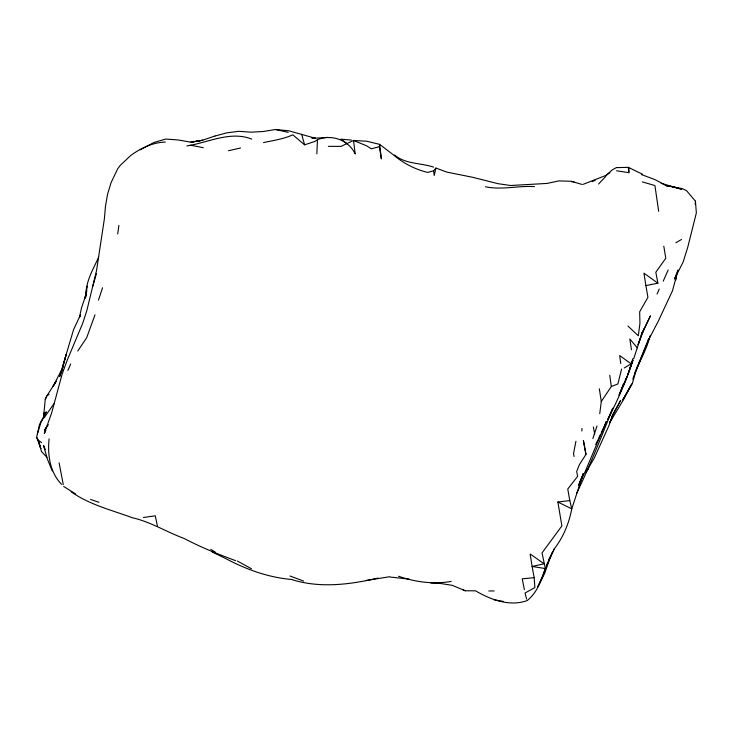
<?xml version="1.0" encoding="UTF-8"?>
<svg xmlns="http://www.w3.org/2000/svg" width="733" height="733" viewBox="0 0 733 733"><rect width="100%" height="100%" fill="white"/><g stroke="black" fill="none" stroke-linecap="round" stroke-linejoin="round"><path stroke-width="1.1" d="M316.839 153.811L317.471 139.71C331.728 133.956 348.45 139.893 355.203 153.939L353.498 140.461L366.72 141.231L379.566 144.355L379.392 146.719L381.371 158.924L379.648 144.392L393.749 155.13C403.59 163.432 415.19 169.387 427.687 172.438L433.579 170.78L435.924 168.049L446.709 172.09L472.199 177.194L497.927 183.662L510.535 185.513L547.056 183.424L558.913 180.895L571.273 181.271L582.194 184.487M49.102 438.82C47.388 454.772 49.908 472.611 61.682 484.412M85.935 297.067C85.193 282.443 92.779 269.918 98.698 257.173M581.855 430.995L582.02 428.429M695.196 204.296L695.434 201.19L686.574 190.699L682.432 188.665L668.881 186.035L681.745 189.233L661.157 183.378M46.078 397.543L45.244 399.503L43.458 417.828L46.216 411.845L39.426 424.618L36.65 437.344L40.81 448.578L38.29 440.157L36.65 437.344M379.648 144.392L379.392 146.719L371.264 148.799L366.747 145.876L353.498 140.461L341.047 146.398L328.366 146.362M599.759 413.705L601.289 401.464L599.337 388.811M86.375 293.777L86.806 290.488M117.701 233.992L118.883 225.452M575.936 441.293L573.536 453.434L574.049 456.531M87.392 286.108L84.909 298.395L86.146 294.657M165.392 142.028C152.693 142.514 140.993 148.011 130.85 155.387L120.294 165.301L117.656 168.847L111.059 182.691L107.559 194.245L105.442 206.486L104.425 218.544L96.554 270.459L86.787 310.774L82.692 323.326L67.234 360.123L62.103 374.196L51.603 413.064L44.328 433.441L45.822 430.454M435.924 168.049L434.22 175.48L433.579 170.78M43.742 414.713L44.255 412.587M678.034 270.175L672.473 290.809L658.17 321.421L648.98 339.095L636.766 367.874M621.566 369.075L617.901 383.945L611.322 386.548L601.289 401.464M92.899 286.007L96.426 273.546M592.86 438.6L596.964 426.047M37.337 434.165L41.167 421.658M650.006 335.833C646.451 351.153 637.527 364.264 632.808 379.153M633.77 358.556L642.163 332.718L638.104 344.647L644.151 328.714L650.473 315.813L642.777 332.003M583.349 473.527L580.234 482.048M98.46 300.09L102.556 287.757M85.798 295.188L81.546 307.759L79.466 317.307L80.373 315.272M632.973 360.434C626.239 380.876 617.516 400.603 607.639 419.725L612.843 408.162C601.362 436.941 589.909 465.812 576.459 493.758M631.69 363.321L627.75 374.856L632.808 360.068L629.83 368.479M583.45 473.564L578.548 485.722M545.205 568.835C541.43 580.316 537.042 592.887 527.174 600.565C509.783 606.906 490.753 599.777 475.561 590.825L465.208 590.761L462.853 589.781M624.287 367.957L631.15 363.797L632.991 358.593M634.586 374.041L636.4 368.91M543.3 574.287L545.361 568.579L542.026 552.929L561.881 525.909L557.877 502.023L569.798 500.566L571.749 508.894C569.019 523.325 563.375 537.032 554.359 548.733L548.257 561.597L554.212 548.99M647.541 341.45L648.613 338.536M583.349 473.628L571.749 508.894L557.877 502.023M647.184 342.421L635.978 371.072L632.24 383.771L622.775 399.879L631.773 383.881M551.885 552.801L544.527 573.701L537.83 586.702L544.866 570.961M95.006 314.759L86.723 337.611L77.799 350.97M677.915 270.147L674.525 279.026L683.193 261.919L687.838 246.92L696.35 212.936L695.434 201.19M578.429 485.411L582.002 476.789M623.646 383.634L619.055 395.27L623.792 383.295M626.706 377.055L623.417 385.366L627.384 375.901M546.424 565.647L547.688 562.477M548.541 560.36L549.805 557.19M546.003 567.754L549.796 558.28M62.653 369.23L59.675 376.487L73.52 329.758L80.474 314.924M642.374 333.002L644.151 328.714M603.726 427.651L606.356 421.448L584.778 472.501L579.51 483.111M45.244 399.503L46.674 396.205L56.285 381.169L53.069 386.364L63.185 366.876M67.903 370.431L70.67 363.999M657.061 294.043L659.233 289.04M663.228 281.16L668.175 269.946M598.046 439.644L595.654 444.491M598.522 438.646L600.409 434.651M601.362 432.653L603.25 428.649M641.87 333.02L642.823 331.096M41.653 421.191L43.009 418.671M631.195 384.907L623.526 399.65L609.563 422.868L612.504 415.904L608.766 426.065L594.142 458.336L586.052 472.189M585.969 454.378L583.413 440.652L585.969 454.378L579.464 464.52L576.679 471.484L577.622 476.358L567.763 488.984L569.798 500.566M47.902 424.984L44.42 430.353L48.131 424.664M53.93 403.791L44.099 417.81M586.061 471.521L588.672 468.03L586.134 471.401M598.595 183.992L605.733 176.47M583.303 184.295L606.31 175.242L612.266 169.909L616.462 167.573M46.674 396.205L49.056 394.29M140.241 149.816L153.967 142.477L165.667 139.068L178.119 139.957L190.8 142.184L202.757 140.269L190.809 142.193L202.775 140.168L214.916 136.017M606.31 175.242L609.829 172.695M317.471 139.71L314.869 141.432L304.598 144.832L292.806 134.817C283.57 139.023 273.391 140.534 263.523 142.55M675.872 242.733L681.525 239.489M592.209 181.619L595.196 180.291M215.09 135.999L226.836 132.847L238.857 131.317L251.309 132.187L263.477 131.473L275.425 129.503L288.747 130.795L315.126 138.198L327.578 137.383M186.842 145.931C208.264 142.651 230.162 130.621 251.731 139.078M228.513 150.714L240.543 147.993M378.054 578.071C349.769 584.677 319.652 588.471 291.441 579.464C268.086 577.393 246.077 569.413 225.48 558.436L212.048 551.976M627.934 326.02L638.296 335.796L639.936 323.528L639.662 311.782L647.926 297.351L645.901 285.595L657.904 283.195L655.815 272.255L665.784 258.254L663.796 246.196M365.639 580.545L389.562 576.743M143.32 517.507L155.259 515.821L157.412 525.937M526.56 599.053L525.057 593.015L534.879 587.527L534.155 577.705L522.263 578.795L524.352 589.699M398.514 576.23C415.501 582.13 433.386 584.503 451.189 581.406M616.874 167.61L628.318 167.353L642.2 174.078M488.81 590.981L494.17 590.935M571.465 181.72L573.985 181.766M534.531 186.594C518.094 185.577 501.949 190.177 485.448 186.787M430.702 583.001L439.663 583.358L452.307 585.346L465.208 590.761M503.214 601.39L494.06 599.777M235.687 560.708C218.04 554.139 201.053 547.386 184.313 538.553C166.757 532.076 150.65 521.878 132.215 517.7L131.409 517.406C110.885 509.856 89.224 504.588 71.083 491.733M390.176 577.054L408.968 579.07M351.373 140.067L340.982 139.197L347.286 143.787M311.433 137.85L315.428 138.189M312.313 137.932L315.126 138.198M616.627 170.798L628.859 172.649L628.822 167.912M545.361 568.579L532.103 566.462L530.133 553.974L544.124 563.778L532.103 566.462L534.155 577.705M190.571 145.189L203.27 147.7M275.425 129.503L288.225 132.334M433.533 167.115C420.485 162.735 405.67 164.348 394.519 154.984M642.319 181.894L654.926 185.55L658.665 211.324M90.571 499.448L98.918 502.279M290.039 576.01L303.599 581.049M665.088 185.293L668.166 186.457L654.651 179.466L641.494 174.573M237.446 561.047L251.437 568.781M210.802 549.347L215.218 552.068M63.707 486.465L75.783 494.06M631.15 363.797L619.687 355.578L620.759 363.495M657.904 283.195L643.94 273.162L645.901 285.595M41.653 442.686L38.29 440.157L41.506 451.537L46.921 457.245M637.298 347.845L629.858 338.994L631.443 349.778M45.254 449.521L43.531 445.462L47.398 459.124L52.254 470.943M301.648 134.258L304.598 144.832M63.267 484.614L59.098 462.78M593.354 427.037L594.683 434.018M609.737 375.223L611.322 386.548M628.318 167.353L628.859 172.649M675.89 277.844L675.551 280.363L675.89 277.844M66.126 354.735L62.708 367.178L66.126 354.735M613.402 413.43L611.89 416.747L620.695 400.374L613.402 413.43"/></g></svg>
